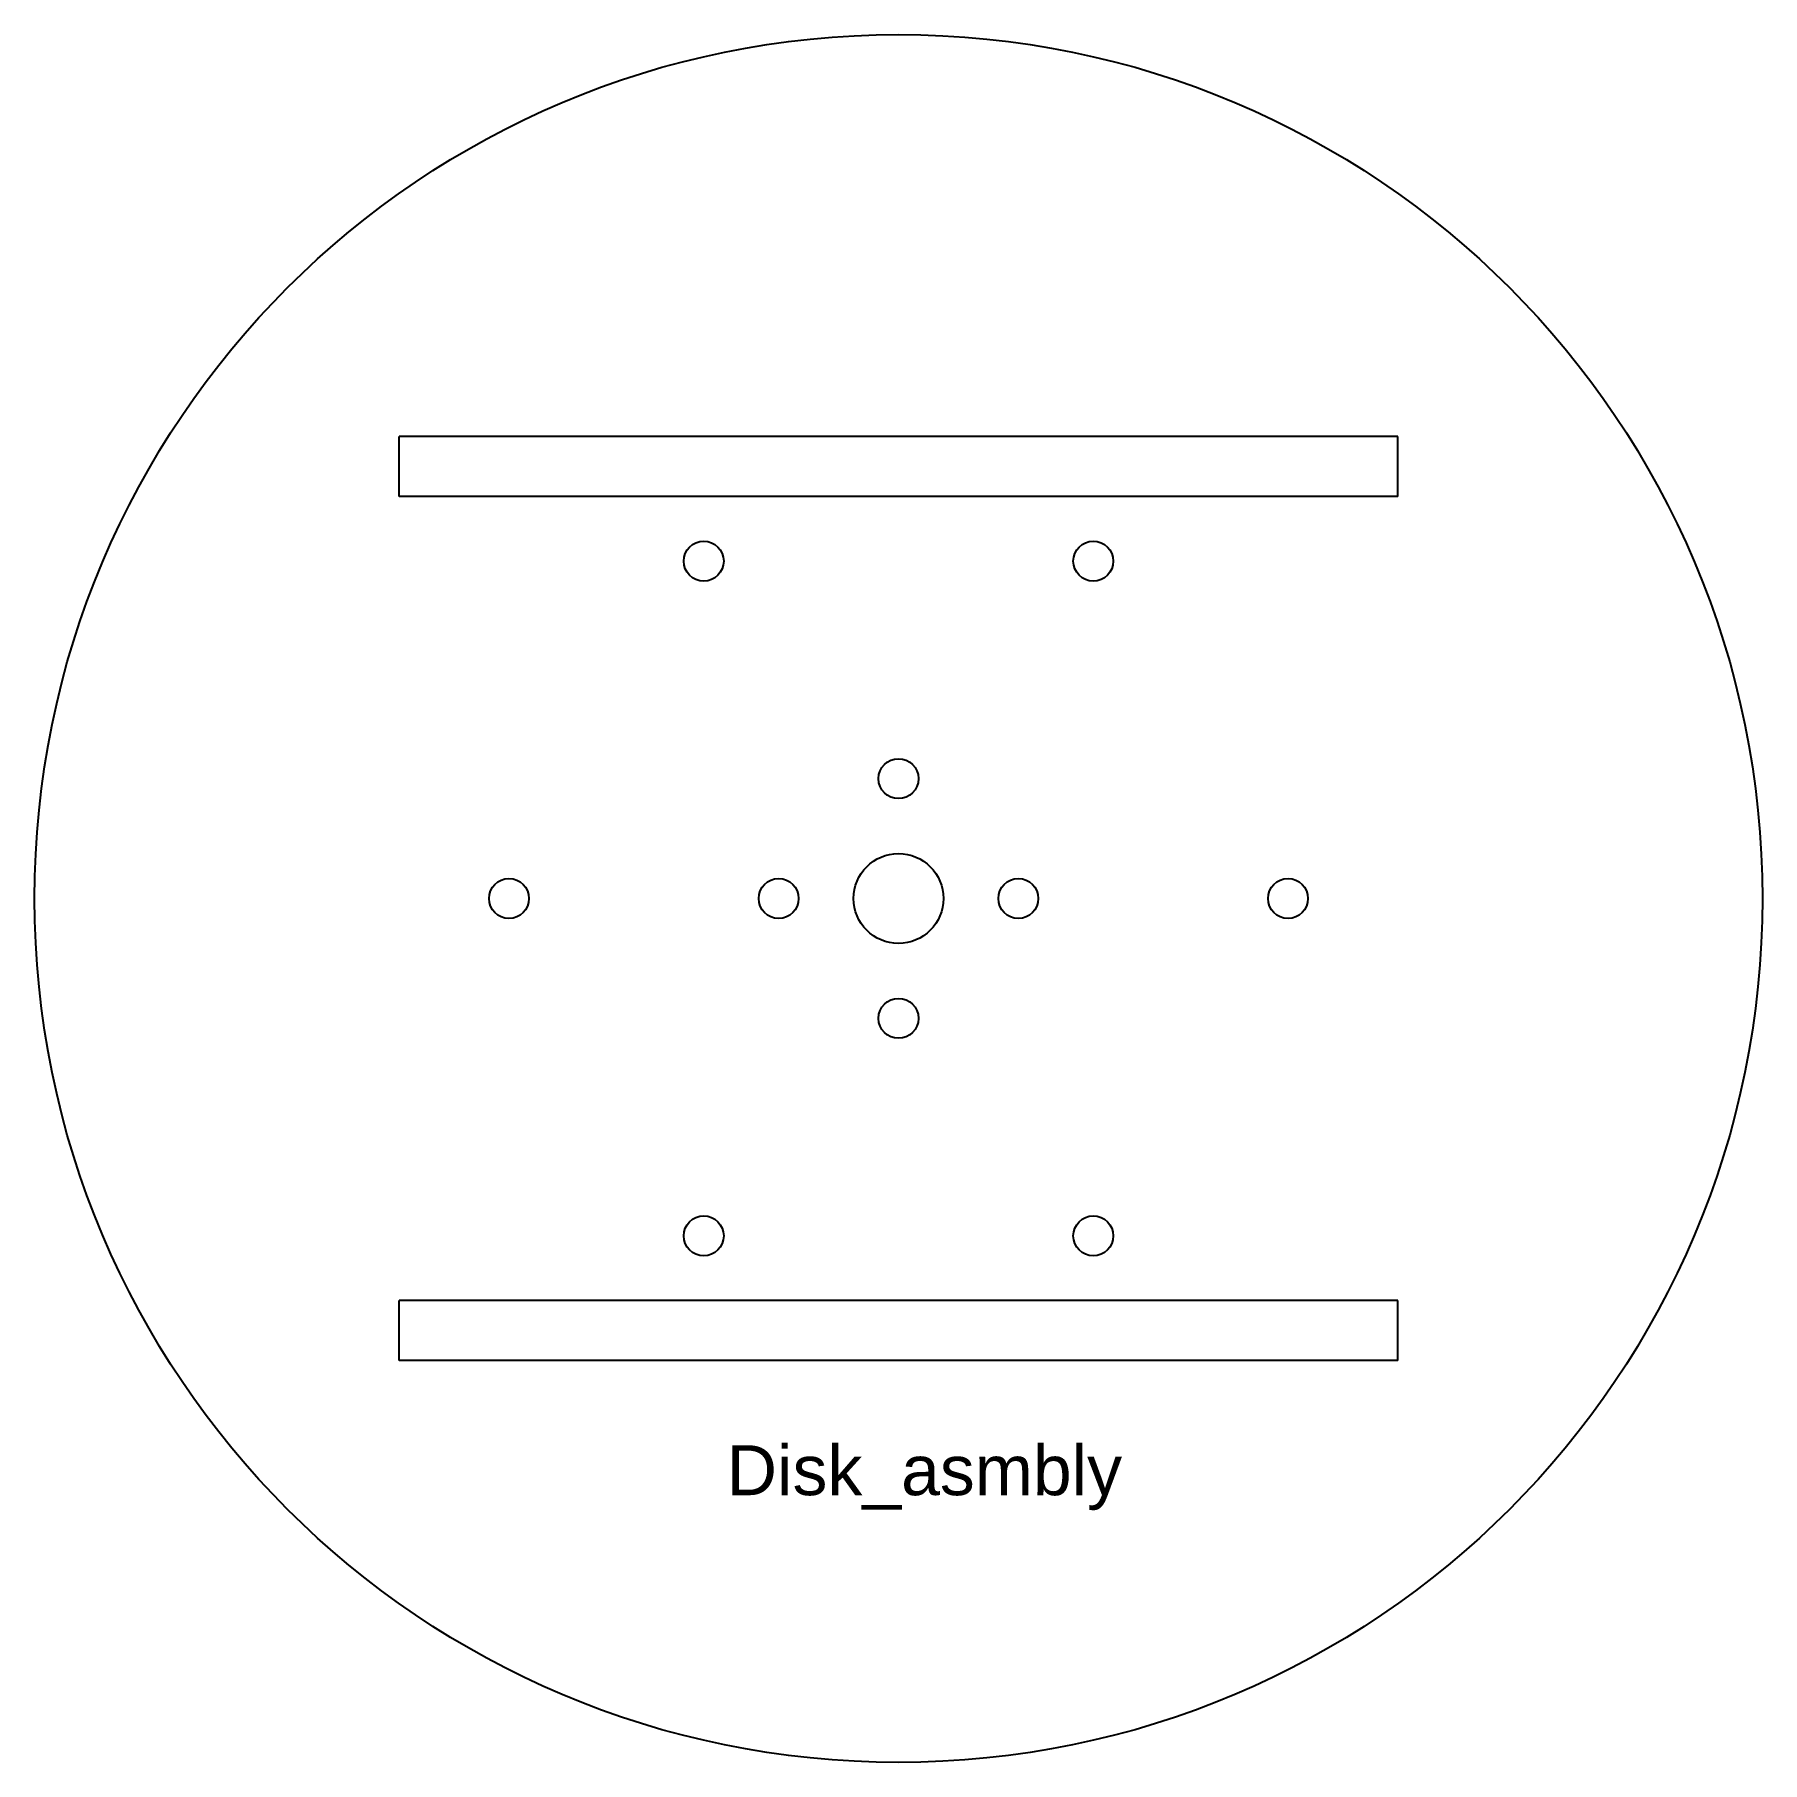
# Model space of a CAD drawing. Extents: x 62 to 235, y 18 to 192.
import ezdxf
from ezdxf.enums import TextEntityAlignment as Align

# ---------------------------------------------------------------- set-up
doc = ezdxf.new("R2010")
doc.units = 0
doc.layers.add('Annotation', color=7, linetype='CONTINUOUS')
doc.layers.add('View', color=7, linetype='CONTINUOUS')
doc.styles.get("Standard").update_dxf_attribs({"font": 'arial.ttf'})

msp = doc.modelspace()

# ---------------------------------------------------------------- linework, layer by layer
at = {"layer": 'View'}
for p, q in [((198.5, 151.25), (98.5, 151.25)), ((98.5, 145.25), (98.5, 151.25)), ((198.5, 145.25), (198.5, 151.25)), ((198.5, 145.25), (98.5, 145.25)), ((198.5, 64.75), (98.5, 64.75)), ((98.5, 58.75), (98.5, 64.75)), ((198.5, 58.75), (198.5, 64.75)), ((198.5, 58.75), (98.5, 58.75))]:
    msp.add_line(p, q, dxfattribs=at)
for centre, radius in [((148.5, 105), 86.5), ((129, 138.775), 2), ((168, 138.775), 2), ((148.5, 117), 2), ((148.5, 105), 4.5), ((109.5, 105), 2), ((136.5, 105), 2), ((160.5, 105), 2), ((187.5, 105), 2), ((148.5, 93), 2), ((129, 71.225), 2), ((168, 71.225), 2)]:
    msp.add_circle(centre, radius, dxfattribs=at)

# ---------------------------------------------------------------- texts
at = {"layer": 'Annotation'}
msp.add_text('Disk_asmbly', height=5, dxfattribs=at).set_placement((151.086, 45.259), align=Align.CENTER)

doc.saveas('drawing.dxf')
